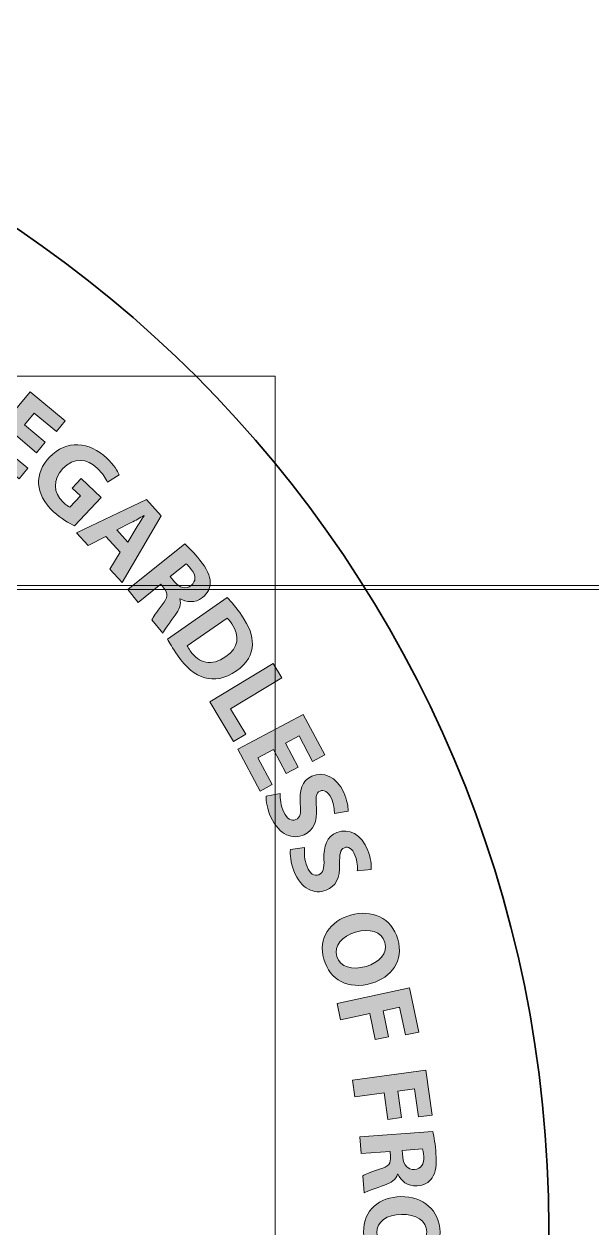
# Model space of a CAD drawing. Header units: inches. Extents: x -2274 to 2242, y -41 to -2.
# Drawn here: x 39.81 to 49.01, y -21.41 to -1.91 of the extents above; entities that cross this region are included whole.
import ezdxf

# ---------------------------------------------------------------- set-up
doc = ezdxf.new("R2010")
doc.units = ezdxf.units.IN
doc.header["$MEASUREMENT"] = 0
doc.layers.add('Layer 3', color=7, linetype='Continuous')

# ---------------------------------------------------------------- blocks, each defined once
blk = doc.blocks.new('block 10')
at = {"layer": 'Layer 3', "true_color": 0xffffff}
h = blk.add_hatch(color=7, dxfattribs=at)
h.dxf.hatch_style = 2
h.paths.add_polyline_path([(40.015, -8.854), (39.676, -8.572), (39.495, -8.791), (39.874, -9.105), (39.732, -9.276), (39.144, -8.788), (39.909, -7.867), (40.478, -8.339), (40.336, -8.51), (39.976, -8.211), (39.817, -8.403), (40.156, -8.684)])
h = blk.add_hatch(color=7, dxfattribs=at)
h.dxf.hatch_style = 2
edge = h.paths.add_edge_path()
edge.add_spline(control_points=[(40.628, -10.038), (40.548, -10.001), (40.406, -9.92), (40.291, -9.812), (40.132, -9.661), (40.055, -9.513), (40.048, -9.359), (40.039, -9.209), (40.102, -9.053), (40.225, -8.927), (40.5, -8.639), (40.867, -8.672), (41.152, -8.942), (41.265, -9.049), (41.33, -9.153), (41.354, -9.214), (41.354, -9.214), (41.163, -9.332), (41.163, -9.332), (41.135, -9.266), (41.091, -9.193), (40.996, -9.103), (40.832, -8.948), (40.619, -8.923), (40.441, -9.112), (40.271, -9.291), (40.284, -9.504), (40.445, -9.657), (40.49, -9.699), (40.531, -9.728), (40.554, -9.735), (40.554, -9.735), (40.727, -9.553), (40.727, -9.553), (40.727, -9.553), (40.592, -9.426), (40.592, -9.426), (40.592, -9.426), (40.738, -9.272), (40.738, -9.272), (40.738, -9.272), (41.062, -9.579), (41.062, -9.579), (41.062, -9.579), (40.628, -10.038), (40.628, -10.038)], knot_values=[0, 0, 0, 0, 1, 1, 1, 2, 2, 2, 3, 3, 3, 4, 4, 4, 5, 5, 5, 6, 6, 6, 7, 7, 7, 8, 8, 8, 9, 9, 9, 10, 10, 10, 11, 11, 11, 12, 12, 12, 13, 13, 13, 14, 14, 14, 15, 15, 15, 15], degree=3, periodic=1)
h = blk.add_hatch(color=7, dxfattribs=at)
h.dxf.hatch_style = 2
h.paths.add_polyline_path([(41.137, -10.213), (40.852, -10.358), (40.662, -10.151), (41.795, -9.612), (42.035, -9.875), (41.4, -10.959), (41.204, -10.743), (41.368, -10.467)])
edge = h.paths.add_edge_path()
edge.add_spline(control_points=[(41.492, -10.301), (41.492, -10.301), (41.629, -10.074), (41.629, -10.074), (41.667, -10.011), (41.718, -9.935), (41.759, -9.874), (41.759, -9.874), (41.757, -9.871), (41.757, -9.871), (41.692, -9.906), (41.613, -9.954), (41.549, -9.986), (41.549, -9.986), (41.313, -10.105), (41.313, -10.105), (41.313, -10.105), (41.492, -10.301), (41.492, -10.301)], knot_values=[0, 0, 0, 0, 1, 1, 1, 2, 2, 2, 3, 3, 3, 4, 4, 4, 5, 5, 5, 6, 6, 6, 6], degree=3, periodic=1)
h = blk.add_hatch(color=7, dxfattribs=at)
h.dxf.hatch_style = 2
edge = h.paths.add_edge_path()
edge.add_spline(control_points=[(42.415, -10.328), (42.48, -10.387), (42.57, -10.482), (42.66, -10.594), (42.772, -10.733), (42.829, -10.847), (42.83, -10.956), (42.83, -11.047), (42.789, -11.13), (42.703, -11.199), (42.583, -11.295), (42.434, -11.276), (42.34, -11.219), (42.34, -11.219), (42.336, -11.222), (42.336, -11.222), (42.362, -11.309), (42.328, -11.395), (42.261, -11.488), (42.179, -11.602), (42.08, -11.729), (42.058, -11.776), (42.058, -11.776), (41.884, -11.559), (41.884, -11.559), (41.899, -11.523), (41.957, -11.439), (42.05, -11.319), (42.147, -11.201), (42.146, -11.135), (42.079, -11.047), (42.079, -11.047), (42.027, -10.984), (42.027, -10.984), (42.027, -10.984), (41.659, -11.279), (41.659, -11.279), (41.659, -11.279), (41.491, -11.069), (41.491, -11.069), (41.491, -11.069), (42.415, -10.328), (42.415, -10.328)], knot_values=[0, 0, 0, 0, 1, 1, 1, 2, 2, 2, 3, 3, 3, 4, 4, 4, 5, 5, 5, 6, 6, 6, 7, 7, 7, 8, 8, 8, 9, 9, 9, 10, 10, 10, 11, 11, 11, 12, 12, 12, 13, 13, 13, 14, 14, 14, 14], degree=3, periodic=1)
edge = h.paths.add_edge_path()
edge.add_spline(control_points=[(42.18, -10.861), (42.18, -10.861), (42.247, -10.944), (42.247, -10.944), (42.332, -11.05), (42.435, -11.07), (42.517, -11.004), (42.603, -10.935), (42.599, -10.842), (42.522, -10.744), (42.481, -10.693), (42.454, -10.667), (42.438, -10.654), (42.438, -10.654), (42.18, -10.861), (42.18, -10.861)], knot_values=[0, 0, 0, 0, 1, 1, 1, 2, 2, 2, 3, 3, 3, 4, 4, 4, 5, 5, 5, 5], degree=3, periodic=1)
h = blk.add_hatch(color=7, dxfattribs=at)
h.dxf.hatch_style = 2
edge = h.paths.add_edge_path()
edge.add_spline(control_points=[(43.105, -11.198), (43.175, -11.271), (43.257, -11.373), (43.335, -11.486), (43.465, -11.673), (43.516, -11.818), (43.511, -11.963), (43.506, -12.118), (43.429, -12.267), (43.255, -12.388), (43.066, -12.519), (42.888, -12.541), (42.741, -12.502), (42.582, -12.458), (42.432, -12.328), (42.297, -12.135), (42.217, -12.02), (42.167, -11.932), (42.136, -11.872), (42.136, -11.872), (43.105, -11.198), (43.105, -11.198)], knot_values=[0, 0, 0, 0, 1, 1, 1, 2, 2, 2, 3, 3, 3, 4, 4, 4, 5, 5, 5, 6, 6, 6, 7, 7, 7, 7], degree=3, periodic=1)
edge = h.paths.add_edge_path()
edge.add_spline(control_points=[(42.455, -11.982), (42.464, -12.004), (42.486, -12.035), (42.505, -12.062), (42.644, -12.266), (42.847, -12.32), (43.083, -12.156), (43.289, -12.015), (43.313, -11.82), (43.18, -11.628), (43.146, -11.578), (43.119, -11.549), (43.101, -11.533), (43.101, -11.533), (42.455, -11.982), (42.455, -11.982)], knot_values=[0, 0, 0, 0, 1, 1, 1, 2, 2, 2, 3, 3, 3, 4, 4, 4, 5, 5, 5, 5], degree=3, periodic=1)
h = blk.add_hatch(color=7, dxfattribs=at)
h.dxf.hatch_style = 2
h.paths.add_polyline_path([(43.847, -12.268), (43.988, -12.501), (43.156, -13.004), (43.403, -13.412), (43.208, -13.53), (42.82, -12.888)])
h = blk.add_hatch(color=7, dxfattribs=at)
h.dxf.hatch_style = 2
h.paths.add_polyline_path([(44.06, -14.05), (43.853, -13.661), (43.601, -13.794), (43.833, -14.23), (43.636, -14.334), (43.277, -13.658), (44.337, -13.096), (44.684, -13.75), (44.487, -13.854), (44.268, -13.441), (44.048, -13.557), (44.255, -13.947)])
h = blk.add_hatch(color=7, dxfattribs=at)
h.dxf.hatch_style = 2
edge = h.paths.add_edge_path()
edge.add_spline(control_points=[(43.963, -14.372), (43.959, -14.454), (43.972, -14.571), (44.02, -14.677), (44.072, -14.79), (44.147, -14.828), (44.218, -14.796), (44.286, -14.765), (44.302, -14.695), (44.288, -14.542), (44.268, -14.332), (44.315, -14.167), (44.473, -14.095), (44.659, -14.009), (44.873, -14.099), (44.992, -14.357), (45.048, -14.48), (45.064, -14.583), (45.064, -14.661), (45.064, -14.661), (44.84, -14.697), (44.84, -14.697), (44.841, -14.644), (44.836, -14.552), (44.787, -14.445), (44.738, -14.338), (44.665, -14.309), (44.609, -14.334), (44.539, -14.366), (44.536, -14.442), (44.548, -14.608), (44.565, -14.833), (44.506, -14.97), (44.352, -15.041), (44.169, -15.124), (43.949, -15.055), (43.811, -14.755), (43.754, -14.63), (43.73, -14.492), (43.736, -14.415), (43.736, -14.415), (43.963, -14.372), (43.963, -14.372)], knot_values=[0, 0, 0, 0, 1, 1, 1, 2, 2, 2, 3, 3, 3, 4, 4, 4, 5, 5, 5, 6, 6, 6, 7, 7, 7, 8, 8, 8, 9, 9, 9, 10, 10, 10, 11, 11, 11, 12, 12, 12, 13, 13, 13, 14, 14, 14, 14], degree=3, periodic=1)
h = blk.add_hatch(color=7, dxfattribs=at)
h.dxf.hatch_style = 2
edge = h.paths.add_edge_path()
edge.add_spline(control_points=[(44.357, -15.251), (44.349, -15.333), (44.355, -15.451), (44.397, -15.559), (44.442, -15.675), (44.514, -15.718), (44.587, -15.689), (44.657, -15.662), (44.676, -15.594), (44.672, -15.441), (44.664, -15.229), (44.719, -15.069), (44.882, -15.005), (45.073, -14.931), (45.28, -15.033), (45.383, -15.297), (45.432, -15.423), (45.442, -15.526), (45.438, -15.604), (45.438, -15.604), (45.212, -15.627), (45.212, -15.627), (45.216, -15.574), (45.217, -15.482), (45.174, -15.373), (45.131, -15.263), (45.061, -15.229), (45.003, -15.252), (44.932, -15.28), (44.925, -15.355), (44.926, -15.52), (44.93, -15.746), (44.863, -15.879), (44.706, -15.941), (44.519, -16.013), (44.303, -15.931), (44.184, -15.625), (44.134, -15.497), (44.118, -15.358), (44.128, -15.281), (44.128, -15.281), (44.357, -15.251), (44.357, -15.251)], knot_values=[0, 0, 0, 0, 1, 1, 1, 2, 2, 2, 3, 3, 3, 4, 4, 4, 5, 5, 5, 6, 6, 6, 7, 7, 7, 8, 8, 8, 9, 9, 9, 10, 10, 10, 11, 11, 11, 12, 12, 12, 13, 13, 13, 14, 14, 14, 14], degree=3, periodic=1)
h = blk.add_hatch(color=7, dxfattribs=at)
h.dxf.hatch_style = 2
edge = h.paths.add_edge_path()
edge.add_spline(control_points=[(45.442, -17.448), (45.064, -17.558), (44.768, -17.395), (44.67, -17.058), (44.571, -16.715), (44.772, -16.44), (45.1, -16.345), (45.446, -16.245), (45.768, -16.391), (45.867, -16.732), (45.97, -17.086), (45.76, -17.356), (45.442, -17.448)], knot_values=[0, 0, 0, 0, 1, 1, 1, 2, 2, 2, 3, 3, 3, 4, 4, 4, 4], degree=3, periodic=1)
edge = h.paths.add_edge_path()
edge.add_spline(control_points=[(45.185, -16.619), (44.959, -16.685), (44.831, -16.837), (44.881, -17.012), (44.932, -17.188), (45.129, -17.24), (45.354, -17.175), (45.561, -17.115), (45.71, -16.965), (45.658, -16.785), (45.607, -16.608), (45.409, -16.554), (45.185, -16.619)], knot_values=[0, 0, 0, 0, 1, 1, 1, 2, 2, 2, 3, 3, 3, 4, 4, 4, 4], degree=3, periodic=1)
h = blk.add_hatch(color=7, dxfattribs=at)
h.dxf.hatch_style = 2
h.paths.add_polyline_path([(46.056, -17.522), (46.211, -18.238), (45.994, -18.285), (45.896, -17.835), (45.629, -17.893), (45.72, -18.314), (45.504, -18.36), (45.413, -17.94), (44.942, -18.042), (44.884, -17.776)])
h = blk.add_hatch(color=7, dxfattribs=at)
h.dxf.hatch_style = 2
h.paths.add_polyline_path([(46.323, -18.856), (46.423, -19.584), (46.202, -19.614), (46.139, -19.157), (45.867, -19.194), (45.926, -19.622), (45.707, -19.652), (45.649, -19.224), (45.17, -19.29), (45.133, -19.02)])
h = blk.add_hatch(color=7, dxfattribs=at)
h.dxf.hatch_style = 2
edge = h.paths.add_edge_path()
edge.add_spline(control_points=[(46.435, -19.849), (46.456, -19.935), (46.477, -20.064), (46.487, -20.208), (46.501, -20.385), (46.484, -20.511), (46.423, -20.602), (46.371, -20.677), (46.291, -20.723), (46.18, -20.731), (46.028, -20.743), (45.915, -20.642), (45.87, -20.542), (45.87, -20.542), (45.864, -20.542), (45.864, -20.542), (45.837, -20.629), (45.761, -20.681), (45.653, -20.719), (45.52, -20.767), (45.367, -20.816), (45.323, -20.842), (45.323, -20.842), (45.302, -20.565), (45.302, -20.565), (45.334, -20.543), (45.429, -20.507), (45.574, -20.461), (45.721, -20.417), (45.758, -20.363), (45.751, -20.253), (45.751, -20.253), (45.745, -20.171), (45.745, -20.171), (45.745, -20.171), (45.274, -20.207), (45.274, -20.207), (45.274, -20.207), (45.254, -19.938), (45.254, -19.938), (45.254, -19.938), (46.435, -19.849), (46.435, -19.849)], knot_values=[0, 0, 0, 0, 1, 1, 1, 2, 2, 2, 3, 3, 3, 4, 4, 4, 5, 5, 5, 6, 6, 6, 7, 7, 7, 8, 8, 8, 9, 9, 9, 10, 10, 10, 11, 11, 11, 12, 12, 12, 13, 13, 13, 14, 14, 14, 14], degree=3, periodic=1)
edge = h.paths.add_edge_path()
edge.add_spline(control_points=[(45.94, -20.156), (45.94, -20.156), (45.949, -20.263), (45.949, -20.263), (45.959, -20.398), (46.032, -20.472), (46.137, -20.465), (46.247, -20.456), (46.297, -20.377), (46.289, -20.253), (46.284, -20.187), (46.276, -20.15), (46.271, -20.131), (46.271, -20.131), (45.94, -20.156), (45.94, -20.156)], knot_values=[0, 0, 0, 0, 1, 1, 1, 2, 2, 2, 3, 3, 3, 4, 4, 4, 5, 5, 5, 5], degree=3, periodic=1)
h = blk.add_hatch(color=7, dxfattribs=at)
h.dxf.hatch_style = 2
edge = h.paths.add_edge_path()
edge.add_spline(control_points=[(45.954, -22.059), (45.561, -22.064), (45.319, -21.829), (45.313, -21.478), (45.308, -21.122), (45.574, -20.909), (45.916, -20.904), (46.276, -20.899), (46.548, -21.125), (46.554, -21.479), (46.559, -21.848), (46.286, -22.053), (45.954, -22.059)], knot_values=[0, 0, 0, 0, 1, 1, 1, 2, 2, 2, 3, 3, 3, 4, 4, 4, 4], degree=3, periodic=1)
edge = h.paths.add_edge_path()
edge.add_spline(control_points=[(45.926, -21.191), (45.69, -21.195), (45.526, -21.308), (45.529, -21.489), (45.532, -21.673), (45.708, -21.775), (45.941, -21.772), (46.157, -21.769), (46.341, -21.662), (46.338, -21.475), (46.335, -21.292), (46.159, -21.187), (45.926, -21.191)], knot_values=[0, 0, 0, 0, 1, 1, 1, 2, 2, 2, 3, 3, 3, 4, 4, 4, 4], degree=3, periodic=1)
at = {"layer": 'Layer 3', "lineweight": 0}
for points in [[(40.015, -8.854), (39.676, -8.572), (39.495, -8.791), (39.874, -9.105), (39.732, -9.276), (39.144, -8.788), (39.909, -7.867), (40.478, -8.339), (40.336, -8.51), (39.976, -8.211), (39.817, -8.403), (40.156, -8.684), (40.015, -8.854)], [(41.137, -10.213), (40.852, -10.358), (40.662, -10.151), (41.795, -9.612), (42.035, -9.875), (41.4, -10.959), (41.204, -10.743), (41.368, -10.467), (41.137, -10.213)], [(43.847, -12.268), (43.988, -12.501), (43.156, -13.004), (43.403, -13.412), (43.208, -13.53), (42.82, -12.888), (43.847, -12.268)], [(44.06, -14.05), (43.853, -13.661), (43.601, -13.794), (43.833, -14.23), (43.636, -14.334), (43.277, -13.658), (44.337, -13.096), (44.684, -13.75), (44.487, -13.854), (44.268, -13.441), (44.048, -13.557), (44.255, -13.947), (44.06, -14.05)], [(46.056, -17.522), (46.211, -18.238), (45.994, -18.285), (45.896, -17.835), (45.629, -17.893), (45.72, -18.314), (45.504, -18.36), (45.413, -17.94), (44.942, -18.042), (44.884, -17.776), (46.056, -17.522)], [(46.323, -18.856), (46.423, -19.584), (46.202, -19.614), (46.139, -19.157), (45.867, -19.194), (45.926, -19.622), (45.707, -19.652), (45.649, -19.224), (45.17, -19.29), (45.133, -19.02), (46.323, -18.856)]]:
    blk.add_lwpolyline(points, dxfattribs=at)
for points, knots in [([(40.628, -10.038), (40.548, -10.001), (40.406, -9.92), (40.291, -9.812), (40.132, -9.661), (40.055, -9.513), (40.048, -9.359), (40.039, -9.209), (40.102, -9.053), (40.225, -8.927), (40.5, -8.639), (40.867, -8.672), (41.152, -8.942), (41.265, -9.049), (41.33, -9.153), (41.354, -9.214), (41.354, -9.214), (41.163, -9.332), (41.163, -9.332), (41.135, -9.266), (41.091, -9.193), (40.996, -9.103), (40.832, -8.948), (40.619, -8.923), (40.441, -9.112), (40.271, -9.291), (40.284, -9.504), (40.445, -9.657), (40.49, -9.699), (40.531, -9.728), (40.554, -9.735), (40.554, -9.735), (40.727, -9.553), (40.727, -9.553), (40.727, -9.553), (40.592, -9.426), (40.592, -9.426), (40.592, -9.426), (40.738, -9.272), (40.738, -9.272), (40.738, -9.272), (41.062, -9.579), (41.062, -9.579), (41.062, -9.579), (40.628, -10.038), (40.628, -10.038)], [0, 0, 0, 0, 1, 1, 1, 2, 2, 2, 3, 3, 3, 4, 4, 4, 5, 5, 5, 6, 6, 6, 7, 7, 7, 8, 8, 8, 9, 9, 9, 10, 10, 10, 11, 11, 11, 12, 12, 12, 13, 13, 13, 14, 14, 14, 15, 15, 15, 15]), ([(41.492, -10.301), (41.492, -10.301), (41.629, -10.074), (41.629, -10.074), (41.667, -10.011), (41.718, -9.935), (41.759, -9.874), (41.759, -9.874), (41.757, -9.871), (41.757, -9.871), (41.692, -9.906), (41.613, -9.954), (41.549, -9.986), (41.549, -9.986), (41.313, -10.105), (41.313, -10.105), (41.313, -10.105), (41.492, -10.301), (41.492, -10.301)], [0, 0, 0, 0, 1, 1, 1, 2, 2, 2, 3, 3, 3, 4, 4, 4, 5, 5, 5, 6, 6, 6, 6]), ([(42.415, -10.328), (42.48, -10.387), (42.57, -10.482), (42.66, -10.594), (42.772, -10.733), (42.829, -10.847), (42.83, -10.956), (42.83, -11.047), (42.789, -11.13), (42.703, -11.199), (42.583, -11.295), (42.434, -11.276), (42.34, -11.219), (42.34, -11.219), (42.336, -11.222), (42.336, -11.222), (42.362, -11.309), (42.328, -11.395), (42.261, -11.488), (42.179, -11.602), (42.08, -11.729), (42.058, -11.776), (42.058, -11.776), (41.884, -11.559), (41.884, -11.559), (41.899, -11.523), (41.957, -11.439), (42.05, -11.319), (42.147, -11.201), (42.146, -11.135), (42.079, -11.047), (42.079, -11.047), (42.027, -10.984), (42.027, -10.984), (42.027, -10.984), (41.659, -11.279), (41.659, -11.279), (41.659, -11.279), (41.491, -11.069), (41.491, -11.069), (41.491, -11.069), (42.415, -10.328), (42.415, -10.328)], [0, 0, 0, 0, 1, 1, 1, 2, 2, 2, 3, 3, 3, 4, 4, 4, 5, 5, 5, 6, 6, 6, 7, 7, 7, 8, 8, 8, 9, 9, 9, 10, 10, 10, 11, 11, 11, 12, 12, 12, 13, 13, 13, 14, 14, 14, 14]), ([(42.18, -10.861), (42.18, -10.861), (42.247, -10.944), (42.247, -10.944), (42.332, -11.05), (42.435, -11.07), (42.517, -11.004), (42.603, -10.935), (42.599, -10.842), (42.522, -10.744), (42.481, -10.693), (42.454, -10.667), (42.438, -10.654), (42.438, -10.654), (42.18, -10.861), (42.18, -10.861)], [0, 0, 0, 0, 1, 1, 1, 2, 2, 2, 3, 3, 3, 4, 4, 4, 5, 5, 5, 5]), ([(43.105, -11.198), (43.175, -11.271), (43.257, -11.373), (43.335, -11.486), (43.465, -11.673), (43.516, -11.818), (43.511, -11.963), (43.506, -12.118), (43.429, -12.267), (43.255, -12.388), (43.066, -12.519), (42.888, -12.541), (42.741, -12.502), (42.582, -12.458), (42.432, -12.328), (42.297, -12.135), (42.217, -12.02), (42.167, -11.932), (42.136, -11.872), (42.136, -11.872), (43.105, -11.198), (43.105, -11.198)], [0, 0, 0, 0, 1, 1, 1, 2, 2, 2, 3, 3, 3, 4, 4, 4, 5, 5, 5, 6, 6, 6, 7, 7, 7, 7]), ([(42.455, -11.982), (42.464, -12.004), (42.486, -12.035), (42.505, -12.062), (42.644, -12.266), (42.847, -12.32), (43.083, -12.156), (43.289, -12.015), (43.313, -11.82), (43.18, -11.628), (43.146, -11.578), (43.119, -11.549), (43.101, -11.533), (43.101, -11.533), (42.455, -11.982), (42.455, -11.982)], [0, 0, 0, 0, 1, 1, 1, 2, 2, 2, 3, 3, 3, 4, 4, 4, 5, 5, 5, 5]), ([(43.963, -14.372), (43.959, -14.454), (43.972, -14.571), (44.02, -14.677), (44.072, -14.79), (44.147, -14.828), (44.218, -14.796), (44.286, -14.765), (44.302, -14.695), (44.288, -14.542), (44.268, -14.332), (44.315, -14.167), (44.473, -14.095), (44.659, -14.009), (44.873, -14.099), (44.992, -14.357), (45.048, -14.48), (45.064, -14.583), (45.064, -14.661), (45.064, -14.661), (44.84, -14.697), (44.84, -14.697), (44.841, -14.644), (44.836, -14.552), (44.787, -14.445), (44.738, -14.338), (44.665, -14.309), (44.609, -14.334), (44.539, -14.366), (44.536, -14.442), (44.548, -14.608), (44.565, -14.833), (44.506, -14.97), (44.352, -15.041), (44.169, -15.124), (43.949, -15.055), (43.811, -14.755), (43.754, -14.63), (43.73, -14.492), (43.736, -14.415), (43.736, -14.415), (43.963, -14.372), (43.963, -14.372)], [0, 0, 0, 0, 1, 1, 1, 2, 2, 2, 3, 3, 3, 4, 4, 4, 5, 5, 5, 6, 6, 6, 7, 7, 7, 8, 8, 8, 9, 9, 9, 10, 10, 10, 11, 11, 11, 12, 12, 12, 13, 13, 13, 14, 14, 14, 14]), ([(44.357, -15.251), (44.349, -15.333), (44.355, -15.451), (44.397, -15.559), (44.442, -15.675), (44.514, -15.718), (44.587, -15.689), (44.657, -15.662), (44.676, -15.594), (44.672, -15.441), (44.664, -15.229), (44.719, -15.069), (44.882, -15.005), (45.073, -14.931), (45.28, -15.033), (45.383, -15.297), (45.432, -15.423), (45.442, -15.526), (45.438, -15.604), (45.438, -15.604), (45.212, -15.627), (45.212, -15.627), (45.216, -15.574), (45.217, -15.482), (45.174, -15.373), (45.131, -15.263), (45.061, -15.229), (45.003, -15.252), (44.932, -15.28), (44.925, -15.355), (44.926, -15.52), (44.93, -15.746), (44.863, -15.879), (44.706, -15.941), (44.519, -16.013), (44.303, -15.931), (44.184, -15.625), (44.134, -15.497), (44.118, -15.358), (44.128, -15.281), (44.128, -15.281), (44.357, -15.251), (44.357, -15.251)], [0, 0, 0, 0, 1, 1, 1, 2, 2, 2, 3, 3, 3, 4, 4, 4, 5, 5, 5, 6, 6, 6, 7, 7, 7, 8, 8, 8, 9, 9, 9, 10, 10, 10, 11, 11, 11, 12, 12, 12, 13, 13, 13, 14, 14, 14, 14]), ([(45.442, -17.448), (45.064, -17.558), (44.768, -17.395), (44.67, -17.058), (44.571, -16.715), (44.772, -16.44), (45.1, -16.345), (45.446, -16.245), (45.768, -16.391), (45.867, -16.732), (45.97, -17.086), (45.76, -17.356), (45.442, -17.448)], [0, 0, 0, 0, 1, 1, 1, 2, 2, 2, 3, 3, 3, 4, 4, 4, 4]), ([(45.185, -16.619), (44.959, -16.685), (44.831, -16.837), (44.881, -17.012), (44.932, -17.188), (45.129, -17.24), (45.354, -17.175), (45.561, -17.115), (45.71, -16.965), (45.658, -16.785), (45.607, -16.608), (45.409, -16.554), (45.185, -16.619)], [0, 0, 0, 0, 1, 1, 1, 2, 2, 2, 3, 3, 3, 4, 4, 4, 4]), ([(46.435, -19.849), (46.456, -19.935), (46.477, -20.064), (46.487, -20.208), (46.501, -20.385), (46.484, -20.511), (46.423, -20.602), (46.371, -20.677), (46.291, -20.723), (46.18, -20.731), (46.028, -20.743), (45.915, -20.642), (45.87, -20.542), (45.87, -20.542), (45.864, -20.542), (45.864, -20.542), (45.837, -20.629), (45.761, -20.681), (45.653, -20.719), (45.52, -20.767), (45.367, -20.816), (45.323, -20.842), (45.323, -20.842), (45.302, -20.565), (45.302, -20.565), (45.334, -20.543), (45.429, -20.507), (45.574, -20.461), (45.721, -20.417), (45.758, -20.363), (45.751, -20.253), (45.751, -20.253), (45.745, -20.171), (45.745, -20.171), (45.745, -20.171), (45.274, -20.207), (45.274, -20.207), (45.274, -20.207), (45.254, -19.938), (45.254, -19.938), (45.254, -19.938), (46.435, -19.849), (46.435, -19.849)], [0, 0, 0, 0, 1, 1, 1, 2, 2, 2, 3, 3, 3, 4, 4, 4, 5, 5, 5, 6, 6, 6, 7, 7, 7, 8, 8, 8, 9, 9, 9, 10, 10, 10, 11, 11, 11, 12, 12, 12, 13, 13, 13, 14, 14, 14, 14]), ([(45.94, -20.156), (45.94, -20.156), (45.949, -20.263), (45.949, -20.263), (45.959, -20.398), (46.032, -20.472), (46.137, -20.465), (46.247, -20.456), (46.297, -20.377), (46.289, -20.253), (46.284, -20.187), (46.276, -20.15), (46.271, -20.131), (46.271, -20.131), (45.94, -20.156), (45.94, -20.156)], [0, 0, 0, 0, 1, 1, 1, 2, 2, 2, 3, 3, 3, 4, 4, 4, 5, 5, 5, 5]), ([(45.954, -22.059), (45.561, -22.064), (45.319, -21.829), (45.313, -21.478), (45.308, -21.122), (45.574, -20.909), (45.916, -20.904), (46.276, -20.899), (46.548, -21.125), (46.554, -21.479), (46.559, -21.848), (46.286, -22.053), (45.954, -22.059)], [0, 0, 0, 0, 1, 1, 1, 2, 2, 2, 3, 3, 3, 4, 4, 4, 4]), ([(45.926, -21.191), (45.69, -21.195), (45.526, -21.308), (45.529, -21.489), (45.532, -21.673), (45.708, -21.775), (45.941, -21.772), (46.157, -21.769), (46.341, -21.662), (46.338, -21.475), (46.335, -21.292), (46.159, -21.187), (45.926, -21.191)], [0, 0, 0, 0, 1, 1, 1, 2, 2, 2, 3, 3, 3, 4, 4, 4, 4])]:
    blk.add_open_spline(points, degree=3, knots=knots, dxfattribs=at)
blk = doc.blocks.new('block 14')
at = {"layer": 'Layer 3', "lineweight": 0}
blk.add_lwpolyline([(13.881, -7.612), (43.883, -7.612), (43.883, -37.614), (13.881, -37.614), (13.881, -7.612)], dxfattribs=at)
blk = doc.blocks.new('block 13')
at = {"layer": 'Layer 3'}
blk.add_blockref('block 14', (0, 0), dxfattribs=at)
blk = doc.blocks.new('block 12')
at = {"layer": 'Layer 3'}
blk.add_blockref('block 13', (0, 0), dxfattribs=at)
blk = doc.blocks.new('block 20')
at = {"layer": 'Layer 3', "lineweight": 0}
blk.add_lwpolyline([(-2270.58, -11.005), (396.774, -11.005), (393.146, -30.257), (-2274.209, -30.257), (-2270.58, -11.005)], dxfattribs=at)
blk = doc.blocks.new('block 21')
at = {"layer": 'Layer 3', "lineweight": 0}
blk.add_lwpolyline([(2238.594, -30.321), (-428.76, -30.321), (-425.132, -11.069), (2242.222, -11.069), (2238.594, -30.321)], dxfattribs=at)
blk = doc.blocks.new('block 19')
at = {"layer": 'Layer 3'}
for name in ['block 20', 'block 21']:
    blk.add_blockref(name, (0, 0), dxfattribs=at)
blk = doc.blocks.new('block 18')
at = {"layer": 'Layer 3'}
blk.add_blockref('block 19', (0, 0), dxfattribs=at)
blk = doc.blocks.new('block 17')
at = {"layer": 'Layer 3'}
blk.add_blockref('block 18', (0, 0), dxfattribs=at)
blk = doc.blocks.new('block 16')
at = {"layer": 'Layer 3'}
blk.add_blockref('block 17', (0, 0), dxfattribs=at)

msp = doc.modelspace()

# ---------------------------------------------------------------- linework, layer by layer
at = {"layer": 'Layer 3', "color": 7, "lineweight": 35, "true_color": 0xffffff}
msp.add_open_spline([(48.316, -21.41), (48.316, -32.18), (39.586, -40.911), (28.816, -40.911), (18.046, -40.911), (9.317, -32.18), (9.317, -21.41), (9.317, -10.641), (18.046, -1.911), (28.816, -1.911), (39.586, -1.911), (48.316, -10.641), (48.316, -21.41)], degree=3, knots=[0, 0, 0, 0, 1, 1, 1, 2, 2, 2, 3, 3, 3, 4, 4, 4, 4], dxfattribs=at)

# ---------------------------------------------------------------- block references
at = {"layer": 'Layer 3'}
for name in ['block 10', 'block 16', 'block 12']:
    msp.add_blockref(name, (0, 0), dxfattribs=at)

doc.saveas('drawing.dxf')
